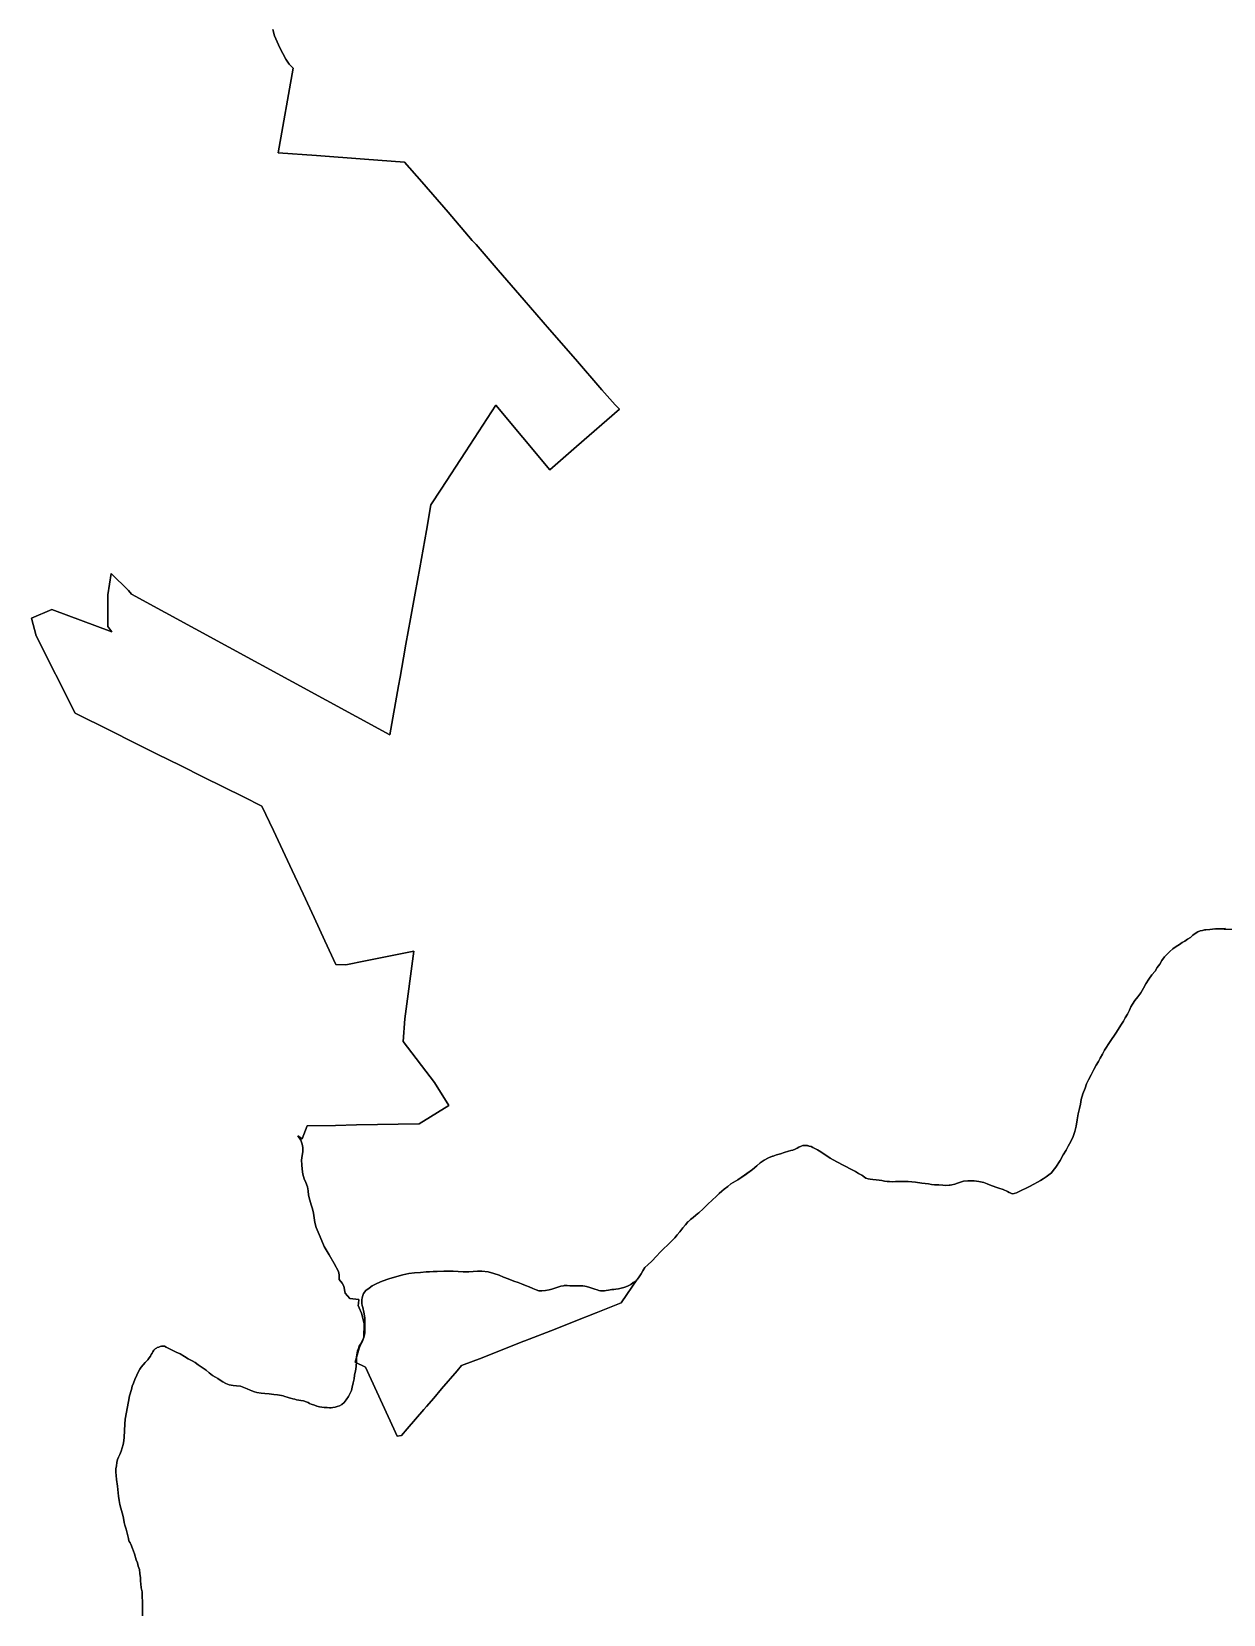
# Model space of a CAD drawing. Header units: inches. Extents: x 11258954 to 11313122, y 3645444 to 3695200.
# Drawn here: x 11275776 to 11278537, y 3664268 to 3667935 of the extents above; entities that cross this region are included whole.
import ezdxf

# ---------------------------------------------------------------- set-up
doc = ezdxf.new("R2010")
doc.units = ezdxf.units.IN
doc.header["$MEASUREMENT"] = 0
doc.layers.add('AnnexationHistory', color=183, linetype='Continuous')
doc.layers.add('ZipCode', color=108, linetype='Continuous')

msp = doc.modelspace()

# ---------------------------------------------------------------- linework, layer by layer
at = {"layer": 'AnnexationHistory'}
for points in [[(11276033, 3664263.75, 0), (11276033, 3664275.25, 0), (11276033, 3664286.75, 0), (11276033, 3664297.5, 0), (11276032, 3664308.25, 0), (11276032, 3664319.5, 0), (11276030, 3664329, 0), (11276029, 3664338, 0), (11276028, 3664344.75, 0), (11276028, 3664352.25, 0), (11276027, 3664362, 0), (11276026, 3664371.75, 0), (11276023, 3664379.5, 0), (11276021, 3664387, 0), (11276018, 3664394, 0), (11276014, 3664408, 0), (11276010, 3664420.5, 0), (11276006, 3664430.5, 0), (11276004, 3664433.25, 0), (11276002, 3664436.75, 0), (11276000, 3664441.75, 0), (11276000, 3664443.375, 0), (11275995.219, 3664464.625, 0), (11275993.25, 3664469.5, 0), (11275991.625, 3664474.5625, 0), (11275990.2815, 3664480.1875, 0), (11275988.4375, 3664490.375, 0), (11275986.969, 3664497.0625, 0), (11275982.625, 3664513.375, 0), (11275980.4065, 3664522.4375, 0), (11275978.6565, 3664531.4375, 0), (11275977.219, 3664541.125, 0), (11275974.625, 3664564.75, 0), (11275972.4375, 3664580.3125, 0), (11275971.4375, 3664589.6875, 0), (11275971.125, 3664597.25, 0), (11275971.4065, 3664604.4375, 0), (11275972.219, 3664611.9375, 0), (11275973.4375, 3664619.4375, 0), (11275975.0315, 3664626.625, 0), (11275977.0315, 3664632.125, 0), (11275979.9065, 3664638.0625, 0), (11275983.219, 3664645.4375, 0), (11275986.0315, 3664653.0625, 0), (11275988.125, 3664661.1875, 0), (11275989.4375, 3664669.5, 0), (11275990.219, 3664678.3125, 0), (11275991.5, 3664708.3125, 0), (11275992.9375, 3664720.1875, 0), (11276000, 3664760.6875, 0), (11276003, 3664773.75, 0), (11276007, 3664789, 0), (11276009, 3664796, 0), (11276012, 3664803.25, 0), (11276015, 3664812, 0), (11276020, 3664821.5, 0), (11276023, 3664829, 0), (11276027, 3664835.75, 0), (11276030, 3664840.75, 0), (11276034, 3664846, 0), (11276039, 3664851.25, 0), (11276042, 3664854.5, 0), (11276045, 3664857.5, 0), (11276048, 3664861.75, 0), (11276051, 3664866, 0), (11276053, 3664869.5, 0), (11276055, 3664873, 0), (11276057, 3664876.25, 0), (11276059, 3664879.5, 0), (11276062, 3664882.5, 0), (11276065, 3664884.25, 0), (11276067, 3664885.75, 0), (11276071, 3664887, 0), (11276074, 3664888, 0), (11276077, 3664888.75, 0), (11276080, 3664889.25, 0), (11276084, 3664888.75, 0), (11276088, 3664887, 0), (11276094, 3664884, 0), (11276103, 3664879.25, 0), (11276111, 3664875.5, 0), (11276120, 3664871, 0), (11276130, 3664865.25, 0), (11276139, 3664860, 0), (11276148, 3664855, 0), (11276155, 3664851, 0), (11276162, 3664846, 0), (11276171, 3664840, 0), (11276180, 3664833.25, 0), (11276187, 3664827.25, 0), (11276195, 3664821, 0), (11276202, 3664817, 0), (11276207, 3664813.75, 0), (11276213, 3664810.5, 0), (11276219, 3664806.5, 0), (11276226, 3664802.5, 0), (11276234, 3664799.5, 0), (11276243, 3664798, 0), (11276251, 3664797.5, 0), (11276260, 3664796, 0), (11276268, 3664793.5, 0), (11276275, 3664790.25, 0), (11276282, 3664787.25, 0), (11276286, 3664785.25, 0), (11276292, 3664783.5, 0), (11276298, 3664782, 0), (11276308, 3664780, 0), (11276316, 3664779.25, 0), (11276326, 3664778.25, 0), (11276337, 3664777.25, 0), (11276346, 3664776.25, 0), (11276355, 3664774.75, 0), (11276359, 3664773.75, 0), (11276363, 3664772.5, 0), (11276368, 3664771, 0), (11276373, 3664769.5, 0), (11276376, 3664768.5, 0), (11276381, 3664767.25, 0), (11276386, 3664766, 0), (11276390, 3664765, 0), (11276395, 3664764.25, 0), (11276400, 3664763.5, 0), (11276406, 3664762.25, 0), (11276412, 3664760.25, 0), (11276417, 3664758.5, 0), (11276420, 3664756.5, 0), (11276424, 3664755, 0), (11276431, 3664752.25, 0), (11276437, 3664750, 0), (11276443, 3664748.5, 0), (11276448, 3664747.5, 0), (11276454, 3664747, 0), (11276461, 3664746.75, 0), (11276466, 3664746.5, 0), (11276470, 3664746.5, 0), (11276474, 3664747, 0), (11276479, 3664747.75, 0), (11276484, 3664749.25, 0), (11276489, 3664751, 0), (11276495, 3664754, 0), (11276500, 3664758.5, 0), (11276505, 3664764.75, 0), (11276510, 3664772.75, 0), (11276514, 3664780, 0), (11276517, 3664786.25, 0), (11276519, 3664794.25, 0), (11276521, 3664803.75, 0), (11276523, 3664813.5, 0), (11276524, 3664822, 0), (11276524, 3664822.25, 0), (11276526, 3664831.25, 0), (11276528, 3664842, 0), (11276529, 3664853.75, 0), (11276529, 3664864, 0), (11276530, 3664873.25, 0), (11276531, 3664878.5, 0), (11276533, 3664884, 0), (11276535, 3664889, 0), (11276538, 3664893.5, 0), (11276541, 3664897.75, 0), (11276543, 3664903.25, 0), (11276546, 3664909.75, 0), (11276547, 3664915.25, 0), (11276548, 3664920, 0), (11276548, 3664925.75, 0), (11276548, 3664933, 0), (11276548, 3664941, 0), (11276548, 3664954.75, 0), (11276546, 3664967.75, 0), (11276543, 3664979, 0), (11276542, 3664983.25, 0), (11276541, 3664988, 0), (11276541, 3664994.25, 0), (11276541, 3664996.5, 0), (11276542, 3665001.25, 0), (11276543, 3665006.5, 0), (11276545, 3665011, 0), (11276550, 3665017.75, 0), (11276558, 3665023.75, 0), (11276565, 3665028.75, 0), (11276576, 3665034.5, 0), (11276588, 3665039.5, 0), (11276604, 3665044.75, 0), (11276622, 3665050.25, 0), (11276636, 3665054.5, 0), (11276650, 3665057.75, 0), (11276663, 3665059.25, 0), (11276677, 3665060, 0), (11276690, 3665061, 0), (11276698, 3665061.5, 0), (11276706, 3665062, 0), (11276716, 3665062.25, 0), (11276731, 3665062.75, 0), (11276742, 3665063, 0), (11276753, 3665062.75, 0), (11276764, 3665061.75, 0), (11276776, 3665061, 0), (11276789, 3665061, 0), (11276799, 3665062, 0), (11276809, 3665063.25, 0), (11276819, 3665063.25, 0), (11276834, 3665061, 0), (11276847, 3665057.5, 0), (11276859, 3665053.25, 0), (11276869, 3665049.25, 0), (11276880, 3665045, 0), (11276893, 3665040, 0), (11276903, 3665036.25, 0), (11276911, 3665033.5, 0), (11276920, 3665030, 0), (11276929, 3665026.25, 0), (11276937, 3665022.5, 0), (11276945, 3665019.25, 0), (11276951, 3665017.5, 0), (11276958, 3665017, 0), (11276967, 3665017.75, 0), (11276975, 3665019.5, 0), (11276981, 3665021.25, 0), (11276988, 3665023.25, 0), (11276995, 3665025.75, 0), (11277002, 3665027.75, 0), (11277008, 3665029.25, 0), (11277010, 3665029.5, 0), (11277013, 3665029.75, 0), (11277017, 3665029.75, 0), (11277023, 3665029.25, 0), (11277028, 3665028.75, 0), (11277033, 3665028.5, 0), (11277039, 3665028.5, 0), (11277046, 3665028.75, 0), (11277053, 3665028.75, 0), (11277058, 3665028.25, 0), (11277062, 3665027, 0), (11277069, 3665025.25, 0), (11277076, 3665023, 0), (11277081, 3665021.25, 0), (11277086, 3665019.5, 0), (11277090, 3665018.25, 0), (11277094, 3665017.5, 0), (11277099, 3665017, 0), (11277103, 3665017, 0), (11277107, 3665017.75, 0), (11277113, 3665019, 0), (11277120, 3665020, 0), (11277125, 3665020.5, 0), (11277130, 3665021, 0), (11277136, 3665022, 0), (11277142, 3665023.25, 0), (11277148, 3665024.75, 0), (11277153, 3665026.25, 0), (11277158, 3665028.5, 0), (11277164, 3665032, 0), (11277170, 3665036.25, 0), (11277175, 3665040, 0), (11277178, 3665042.5, 0), (11277180, 3665044, 0), (11277184, 3665050, 0), (11277188, 3665057, 0), (11277192, 3665063.75, 0), (11277197, 3665071, 0), (11277204, 3665077.75, 0), (11277213, 3665086.25, 0), (11277224, 3665097.75, 0), (11277232, 3665107, 0), (11277241, 3665115.75, 0), (11277249, 3665123.5, 0), (11277258, 3665131.75, 0), (11277266, 3665140, 0), (11277272, 3665146.75, 0), (11277278, 3665154.25, 0), (11277285, 3665163, 0), (11277291, 3665170.5, 0), (11277297, 3665177, 0), (11277303, 3665182.5, 0), (11277309, 3665187.5, 0), (11277315, 3665192.75, 0), (11277320, 3665196.5, 0), (11277322, 3665198, 0), (11277332, 3665207.25, 0), (11277342, 3665217, 0), (11277354, 3665228.25, 0), (11277362, 3665236, 0), (11277369, 3665242.5, 0), (11277375, 3665248, 0), (11277381, 3665253.25, 0), (11277389, 3665259, 0), (11277396, 3665265.25, 0), (11277412, 3665274.5, 0), (11277428, 3665285, 0), (11277446, 3665298.75, 0), (11277456, 3665306.75, 0), (11277464, 3665313.75, 0), (11277473, 3665320, 0), (11277483, 3665325.25, 0), (11277493, 3665329, 0), (11277494, 3665329.5, 0), (11277502, 3665332.25, 0), (11277511, 3665335, 0), (11277520, 3665337.75, 0), (11277530, 3665340.75, 0), (11277535, 3665342.25, 0), (11277540, 3665343.5, 0), (11277545, 3665345.5, 0), (11277545, 3665345.75, 0), (11277550, 3665348, 0), (11277554, 3665350.25, 0), (11277559, 3665352.25, 0), (11277563, 3665353.75, 0), (11277568, 3665354.25, 0), (11277574, 3665353.75, 0), (11277578, 3665352.5, 0), (11277582, 3665351.5, 0), (11277586, 3665349.5, 0), (11277597, 3665344, 0), (11277601, 3665341.5, 0), (11277614, 3665333.25, 0), (11277626, 3665325, 0), (11277642, 3665316, 0), (11277658, 3665307.5, 0), (11277677, 3665297.75, 0), (11277685, 3665293.5, 0), (11277692, 3665289.5, 0), (11277700, 3665285, 0), (11277702, 3665284, 0), (11277703, 3665282.75, 0), (11277706, 3665280.5, 0), (11277709, 3665278.75, 0), (11277714, 3665277, 0), (11277719, 3665276.25, 0), (11277725, 3665275.5, 0), (11277733, 3665274.5, 0), (11277740, 3665273.5, 0), (11277746, 3665272.75, 0), (11277752, 3665271.75, 0), (11277758, 3665271, 0), (11277764, 3665270.5, 0), (11277771, 3665270.25, 0), (11277778, 3665270.5, 0), (11277786, 3665270.75, 0), (11277794, 3665270.75, 0), (11277800, 3665270.75, 0), (11277807, 3665270.5, 0), (11277824, 3665269, 0), (11277839, 3665267, 0), (11277854, 3665265, 0), (11277861, 3665264, 0), (11277868, 3665263.25, 0), (11277878, 3665262.75, 0), (11277887, 3665262, 0), (11277894, 3665261.75, 0), (11277902, 3665262, 0), (11277904, 3665262.5, 0), (11277908, 3665263.25, 0), (11277915, 3665264.75, 0), (11277921, 3665266.75, 0), (11277928, 3665269.5, 0), (11277935, 3665271.5, 0), (11277945, 3665272.5, 0), (11277960, 3665272, 0), (11277971, 3665271, 0), (11277982, 3665268.25, 0), (11277990, 3665265.25, 0), (11277999, 3665261.5, 0), (11278006, 3665259, 0), (11278008, 3665258, 0), (11278017, 3665255, 0), (11278027, 3665252, 0), (11278037, 3665247.75, 0), (11278041, 3665245.5, 0), (11278042, 3665245, 0), (11278045, 3665243.5, 0), (11278048, 3665242, 0), (11278053, 3665242.5, 0), (11278058, 3665244.5, 0), (11278063, 3665247, 0), (11278072, 3665251, 0), (11278079, 3665254.5, 0), (11278088, 3665259, 0), (11278098, 3665264.25, 0), (11278107, 3665269, 0), (11278114, 3665273, 0), (11278120, 3665277, 0), (11278127, 3665281.5, 0), (11278133, 3665286.25, 0), (11278139, 3665291, 0), (11278143, 3665296.5, 0), (11278149, 3665304, 0), (11278159, 3665319.5, 0), (11278166, 3665332.25, 0), (11278173, 3665343, 0), (11278178, 3665352.5, 0), (11278184, 3665363.5, 0), (11278189, 3665375, 0), (11278193, 3665386.75, 0), (11278196, 3665399, 0), (11278199, 3665413.5, 0), (11278201, 3665427.75, 0), (11278204, 3665439.75, 0), (11278206, 3665449.75, 0), (11278208, 3665461, 0), (11278212, 3665474, 0), (11278217, 3665486.75, 0), (11278220, 3665496.75, 0), (11278225, 3665506.5, 0), (11278231, 3665518, 0), (11278237, 3665530, 0), (11278243, 3665540, 0), (11278248, 3665548.5, 0), (11278252, 3665556.25, 0), (11278253, 3665556.5, 0), (11278257, 3665565.5, 0), (11278262, 3665575, 0), (11278275, 3665594.75, 0), (11278288, 3665614.5, 0), (11278301, 3665635.5, 0), (11278306, 3665642.5, 0), (11278310, 3665649.75, 0), (11278315, 3665658.5, 0), (11278320, 3665667.5, 0), (11278323, 3665675.25, 0), (11278327, 3665682, 0), (11278332, 3665690, 0), (11278339, 3665698.5, 0), (11278346, 3665708.25, 0), (11278352, 3665719, 0), (11278358, 3665728.5, 0), (11278365, 3665739.5, 0), (11278372, 3665749.5, 0), (11278379, 3665758, 0), (11278384, 3665766.25, 0), (11278390, 3665774, 0), (11278395, 3665782.5, 0), (11278401, 3665791, 0), (11278407, 3665797.5, 0), (11278413, 3665803.5, 0), (11278420, 3665809.5, 0), (11278428, 3665815.25, 0), (11278436, 3665820.25, 0), (11278442, 3665824.5, 0), (11278448, 3665828, 0), (11278454, 3665832, 0), (11278461, 3665836.5, 0), (11278467, 3665841.25, 0), (11278472, 3665845.5, 0), (11278478, 3665849.25, 0), (11278484, 3665851.25, 0), (11278489, 3665852.5, 0), (11278494, 3665853.5, 0), (11278497, 3665853.75, 0), (11278506, 3665855, 0), (11278519, 3665856, 0), (11278533, 3665856.5, 0), (11278542, 3665857, 0)], [(11278542, 3665857, 0), (11278533, 3665856.5, 0), (11278519, 3665856, 0), (11278506, 3665855, 0), (11278497, 3665853.75, 0), (11278494, 3665853.5, 0), (11278489, 3665852.5, 0), (11278484, 3665851.25, 0), (11278478, 3665849.25, 0), (11278472, 3665845.5, 0), (11278467, 3665841.25, 0), (11278461, 3665836.5, 0), (11278454, 3665832, 0), (11278448, 3665828, 0), (11278442, 3665824.5, 0), (11278436, 3665820.25, 0), (11278428, 3665815.25, 0), (11278420, 3665809.5, 0), (11278413, 3665803.5, 0), (11278407, 3665797.5, 0), (11278401, 3665791, 0), (11278395, 3665782.5, 0), (11278390, 3665774, 0), (11278384, 3665766.25, 0), (11278379, 3665758, 0), (11278372, 3665749.5, 0), (11278365, 3665739.5, 0), (11278358, 3665728.5, 0), (11278352, 3665719, 0), (11278346, 3665708.25, 0), (11278339, 3665698.5, 0), (11278332, 3665690, 0), (11278327, 3665682, 0), (11278323, 3665675.25, 0), (11278320, 3665667.5, 0), (11278315, 3665658.5, 0), (11278310, 3665649.75, 0), (11278306, 3665642.5, 0), (11278301, 3665635.5, 0), (11278288, 3665614.5, 0), (11278275, 3665594.75, 0), (11278262, 3665575, 0), (11278257, 3665565.5, 0), (11278253, 3665556.5, 0), (11278252, 3665556.25, 0), (11278248, 3665548.5, 0), (11278243, 3665540, 0), (11278237, 3665530, 0), (11278231, 3665518, 0), (11278225, 3665506.5, 0), (11278220, 3665496.75, 0), (11278217, 3665486.75, 0), (11278212, 3665474, 0), (11278208, 3665461, 0), (11278206, 3665449.75, 0), (11278204, 3665439.75, 0), (11278201, 3665427.75, 0), (11278199, 3665413.5, 0), (11278196, 3665399, 0), (11278193, 3665386.75, 0), (11278189, 3665375, 0), (11278184, 3665363.5, 0), (11278178, 3665352.5, 0), (11278173, 3665343, 0), (11278166, 3665332.25, 0), (11278159, 3665319.5, 0), (11278149, 3665304, 0), (11278143, 3665296.5, 0), (11278139, 3665291, 0), (11278133, 3665286.25, 0), (11278127, 3665281.5, 0), (11278120, 3665277, 0), (11278114, 3665273, 0), (11278107, 3665269, 0), (11278098, 3665264.25, 0), (11278088, 3665259, 0), (11278079, 3665254.5, 0), (11278072, 3665251, 0), (11278063, 3665247, 0), (11278058, 3665244.5, 0), (11278053, 3665242.5, 0), (11278048, 3665242, 0), (11278045, 3665243.5, 0), (11278042, 3665245, 0), (11278041, 3665245.5, 0), (11278037, 3665247.75, 0), (11278027, 3665252, 0), (11278017, 3665255, 0), (11278008, 3665258, 0), (11278006, 3665259, 0), (11277999, 3665261.5, 0), (11277990, 3665265.25, 0), (11277982, 3665268.25, 0), (11277971, 3665271, 0), (11277960, 3665272, 0), (11277945, 3665272.5, 0), (11277935, 3665271.5, 0), (11277928, 3665269.5, 0), (11277921, 3665266.75, 0), (11277915, 3665264.75, 0), (11277908, 3665263.25, 0), (11277904, 3665262.5, 0), (11277902, 3665262, 0), (11277894, 3665261.75, 0), (11277887, 3665262, 0), (11277878, 3665262.75, 0), (11277868, 3665263.25, 0), (11277861, 3665264, 0), (11277854, 3665265, 0), (11277839, 3665267, 0), (11277824, 3665269, 0), (11277807, 3665270.5, 0), (11277800, 3665270.75, 0), (11277794, 3665270.75, 0), (11277786, 3665270.75, 0), (11277778, 3665270.5, 0), (11277771, 3665270.25, 0), (11277764, 3665270.5, 0), (11277758, 3665271, 0), (11277752, 3665271.75, 0), (11277746, 3665272.75, 0), (11277740, 3665273.5, 0), (11277733, 3665274.5, 0), (11277725, 3665275.5, 0), (11277719, 3665276.25, 0), (11277714, 3665277, 0), (11277709, 3665278.75, 0), (11277706, 3665280.5, 0), (11277703, 3665282.75, 0), (11277702, 3665284, 0), (11277700, 3665285, 0), (11277692, 3665289.5, 0), (11277685, 3665293.5, 0), (11277677, 3665297.75, 0), (11277658, 3665307.5, 0), (11277642, 3665316, 0), (11277626, 3665325, 0), (11277614, 3665333.25, 0), (11277601, 3665341.5, 0), (11277597, 3665344, 0), (11277586, 3665349.5, 0), (11277582, 3665351.5, 0), (11277578, 3665352.5, 0), (11277574, 3665353.75, 0), (11277568, 3665354.25, 0), (11277563, 3665353.75, 0), (11277559, 3665352.25, 0), (11277554, 3665350.25, 0), (11277550, 3665348, 0), (11277545, 3665345.75, 0), (11277545, 3665345.5, 0), (11277540, 3665343.5, 0), (11277535, 3665342.25, 0), (11277530, 3665340.75, 0), (11277520, 3665337.75, 0), (11277511, 3665335, 0), (11277502, 3665332.25, 0), (11277494, 3665329.5, 0), (11277493, 3665329, 0), (11277483, 3665325.25, 0), (11277473, 3665320, 0), (11277464, 3665313.75, 0), (11277456, 3665306.75, 0), (11277446, 3665298.75, 0), (11277428, 3665285, 0), (11277412, 3665274.5, 0), (11277396, 3665265.25, 0), (11277389, 3665259, 0), (11277381, 3665253.25, 0), (11277375, 3665248, 0), (11277369, 3665242.5, 0), (11277362, 3665236, 0), (11277354, 3665228.25, 0), (11277342, 3665217, 0), (11277332, 3665207.25, 0), (11277322, 3665198, 0), (11277320, 3665196.5, 0), (11277315, 3665192.75, 0), (11277309, 3665187.5, 0), (11277303, 3665182.5, 0), (11277297, 3665177, 0), (11277291, 3665170.5, 0), (11277285, 3665163, 0), (11277278, 3665154.25, 0), (11277272, 3665146.75, 0), (11277266, 3665140, 0), (11277258, 3665131.75, 0), (11277249, 3665123.5, 0), (11277241, 3665115.75, 0), (11277232, 3665107, 0), (11277224, 3665097.75, 0), (11277213, 3665086.25, 0), (11277204, 3665077.75, 0), (11277197, 3665071, 0), (11277192, 3665063.75, 0), (11277188, 3665057, 0), (11277184, 3665050, 0), (11277180, 3665044, 0), (11277178, 3665042.5, 0), (11277175, 3665040, 0), (11277170, 3665036.25, 0), (11277164, 3665032, 0), (11277158, 3665028.5, 0), (11277153, 3665026.25, 0), (11277148, 3665024.75, 0), (11277142, 3665023.25, 0), (11277136, 3665022, 0), (11277130, 3665021, 0), (11277125, 3665020.5, 0), (11277120, 3665020, 0), (11277113, 3665019, 0), (11277107, 3665017.75, 0), (11277103, 3665017, 0), (11277099, 3665017, 0), (11277094, 3665017.5, 0), (11277090, 3665018.25, 0), (11277086, 3665019.5, 0), (11277081, 3665021.25, 0), (11277076, 3665023, 0), (11277069, 3665025.25, 0), (11277062, 3665027, 0), (11277058, 3665028.25, 0), (11277053, 3665028.75, 0), (11277046, 3665028.75, 0), (11277039, 3665028.5, 0), (11277033, 3665028.5, 0), (11277028, 3665028.75, 0), (11277023, 3665029.25, 0), (11277017, 3665029.75, 0), (11277013, 3665029.75, 0), (11277010, 3665029.5, 0), (11277008, 3665029.25, 0), (11277002, 3665027.75, 0), (11276995, 3665025.75, 0), (11276988, 3665023.25, 0), (11276981, 3665021.25, 0), (11276975, 3665019.5, 0), (11276967, 3665017.75, 0), (11276958, 3665017, 0), (11276951, 3665017.5, 0), (11276945, 3665019.25, 0), (11276937, 3665022.5, 0), (11276929, 3665026.25, 0), (11276920, 3665030, 0), (11276911, 3665033.5, 0), (11276903, 3665036.25, 0), (11276893, 3665040, 0), (11276880, 3665045, 0), (11276869, 3665049.25, 0), (11276859, 3665053.25, 0), (11276847, 3665057.5, 0), (11276834, 3665061, 0), (11276819, 3665063.25, 0), (11276809, 3665063.25, 0), (11276799, 3665062, 0), (11276789, 3665061, 0), (11276776, 3665061, 0), (11276764, 3665061.75, 0), (11276753, 3665062.75, 0), (11276742, 3665063, 0), (11276731, 3665062.75, 0), (11276716, 3665062.25, 0), (11276706, 3665062, 0), (11276698, 3665061.5, 0), (11276690, 3665061, 0), (11276677, 3665060, 0), (11276663, 3665059.25, 0), (11276650, 3665057.75, 0), (11276636, 3665054.5, 0), (11276622, 3665050.25, 0), (11276604, 3665044.75, 0), (11276588, 3665039.5, 0), (11276576, 3665034.5, 0), (11276565, 3665028.75, 0), (11276558, 3665023.75, 0), (11276550, 3665017.75, 0), (11276545, 3665011, 0), (11276543, 3665006.5, 0), (11276542, 3665001.25, 0), (11276541, 3664996.5, 0), (11276541, 3664994.25, 0), (11276541, 3664988, 0), (11276542, 3664983.25, 0), (11276543, 3664979, 0), (11276546, 3664967.75, 0), (11276548, 3664954.75, 0), (11276548, 3664941, 0), (11276548, 3664933, 0), (11276548, 3664925.75, 0), (11276548, 3664920, 0), (11276547, 3664915.25, 0), (11276546, 3664909.75, 0), (11276543, 3664903.25, 0), (11276541, 3664897.75, 0), (11276538, 3664893.5, 0), (11276535, 3664889, 0), (11276533, 3664884, 0), (11276531, 3664878.5, 0), (11276530, 3664873.25, 0), (11276529, 3664864, 0), (11276529, 3664853.75, 0), (11276528, 3664842, 0), (11276526, 3664831.25, 0), (11276524, 3664822.25, 0), (11276524, 3664822, 0), (11276523, 3664813.5, 0), (11276521, 3664803.75, 0), (11276519, 3664794.25, 0), (11276517, 3664786.25, 0), (11276514, 3664780, 0), (11276510, 3664772.75, 0), (11276505, 3664764.75, 0), (11276500, 3664758.5, 0), (11276495, 3664754, 0), (11276489, 3664751, 0), (11276484, 3664749.25, 0), (11276479, 3664747.75, 0), (11276474, 3664747, 0), (11276470, 3664746.5, 0), (11276466, 3664746.5, 0), (11276461, 3664746.75, 0), (11276454, 3664747, 0), (11276448, 3664747.5, 0), (11276443, 3664748.5, 0), (11276437, 3664750, 0), (11276431, 3664752.25, 0), (11276424, 3664755, 0), (11276420, 3664756.5, 0), (11276417, 3664758.5, 0), (11276412, 3664760.25, 0), (11276406, 3664762.25, 0), (11276400, 3664763.5, 0), (11276395, 3664764.25, 0), (11276390, 3664765, 0), (11276386, 3664766, 0), (11276381, 3664767.25, 0), (11276376, 3664768.5, 0), (11276373, 3664769.5, 0), (11276368, 3664771, 0), (11276363, 3664772.5, 0), (11276359, 3664773.75, 0), (11276355, 3664774.75, 0), (11276346, 3664776.25, 0), (11276337, 3664777.25, 0), (11276326, 3664778.25, 0), (11276316, 3664779.25, 0), (11276308, 3664780, 0), (11276298, 3664782, 0), (11276292, 3664783.5, 0), (11276286, 3664785.25, 0), (11276282, 3664787.25, 0), (11276275, 3664790.25, 0), (11276268, 3664793.5, 0), (11276260, 3664796, 0), (11276251, 3664797.5, 0), (11276243, 3664798, 0), (11276234, 3664799.5, 0), (11276226, 3664802.5, 0), (11276219, 3664806.5, 0), (11276213, 3664810.5, 0), (11276207, 3664813.75, 0), (11276202, 3664817, 0), (11276195, 3664821, 0), (11276187, 3664827.25, 0), (11276180, 3664833.25, 0), (11276171, 3664840, 0), (11276162, 3664846, 0), (11276155, 3664851, 0), (11276148, 3664855, 0), (11276139, 3664860, 0), (11276130, 3664865.25, 0), (11276120, 3664871, 0), (11276111, 3664875.5, 0), (11276103, 3664879.25, 0), (11276094, 3664884, 0), (11276088, 3664887, 0), (11276084, 3664888.75, 0), (11276080, 3664889.25, 0), (11276077, 3664888.75, 0), (11276074, 3664888, 0), (11276071, 3664887, 0), (11276067, 3664885.75, 0), (11276065, 3664884.25, 0), (11276062, 3664882.5, 0), (11276059, 3664879.5, 0), (11276057, 3664876.25, 0), (11276055, 3664873, 0), (11276053, 3664869.5, 0), (11276051, 3664866, 0), (11276048, 3664861.75, 0), (11276045, 3664857.5, 0), (11276042, 3664854.5, 0), (11276039, 3664851.25, 0), (11276034, 3664846, 0), (11276030, 3664840.75, 0), (11276027, 3664835.75, 0), (11276023, 3664829, 0), (11276020, 3664821.5, 0), (11276015, 3664812, 0), (11276012, 3664803.25, 0), (11276009, 3664796, 0), (11276007, 3664789, 0), (11276003, 3664773.75, 0), (11276000, 3664760.6875, 0), (11275992.9375, 3664720.1875, 0), (11275991.5, 3664708.3125, 0), (11275990.219, 3664678.3125, 0), (11275989.4375, 3664669.5, 0), (11275988.125, 3664661.1875, 0), (11275986.0315, 3664653.0625, 0), (11275983.219, 3664645.4375, 0), (11275979.9065, 3664638.0625, 0), (11275977.0315, 3664632.125, 0), (11275975.0315, 3664626.625, 0), (11275973.4375, 3664619.4375, 0), (11275972.219, 3664611.9375, 0), (11275971.4065, 3664604.4375, 0), (11275971.125, 3664597.25, 0), (11275971.4375, 3664589.6875, 0), (11275972.4375, 3664580.3125, 0), (11275974.625, 3664564.75, 0), (11275977.219, 3664541.125, 0), (11275978.6565, 3664531.4375, 0), (11275980.4065, 3664522.4375, 0), (11275982.625, 3664513.375, 0), (11275986.969, 3664497.0625, 0), (11275988.4375, 3664490.375, 0), (11275990.2815, 3664480.1875, 0), (11275991.625, 3664474.5625, 0), (11275993.25, 3664469.5, 0), (11275995.219, 3664464.625, 0), (11276000, 3664443.375, 0), (11276000, 3664441.75, 0), (11276002, 3664436.75, 0), (11276004, 3664433.25, 0), (11276006, 3664430.5, 0), (11276010, 3664420.5, 0), (11276014, 3664408, 0), (11276018, 3664394, 0), (11276021, 3664387, 0), (11276023, 3664379.5, 0), (11276026, 3664371.75, 0), (11276027, 3664362, 0), (11276028, 3664352.25, 0), (11276028, 3664344.75, 0), (11276029, 3664338, 0), (11276030, 3664329, 0), (11276032, 3664319.5, 0), (11276032, 3664308.25, 0), (11276033, 3664297.5, 0), (11276033, 3664286.75, 0), (11276033, 3664275.25, 0), (11276033, 3664263.75, 0)]]:
    msp.add_polyline3d(points, dxfattribs=at)
at = {"layer": 'ZipCode'}
for points in [[(11276335, 3667940, 0), (11276339, 3667925.75, 0), (11276345, 3667911.75, 0), (11276351, 3667898, 0), (11276358, 3667884.75, 0), (11276365, 3667871.75, 0), (11276373, 3667859.75, 0), (11276382, 3667850.5, 0), (11276347, 3667654.5, 0), (11276436, 3667648, 0), (11276547, 3667639.75, 0), (11276640, 3667633, 0), (11276680, 3667587, 0), (11276741, 3667516.75, 0), (11276797, 3667451.5, 0), (11276806, 3667442, 0), (11276857, 3667382.5, 0), (11276917, 3667313.25, 0), (11276976, 3667245, 0), (11277036, 3667176.5, 0), (11277097, 3667105, 0), (11277128, 3667070.5, 0), (11277138.414, 3667060.6105, 0), (11277038.784, 3666973.9805, 0), (11277001.0465, 3666941.1675, 0), (11276976.9545, 3666920.219, 0), (11276851.9015, 3667069.841, 0), (11276781.1625, 3666961.261, 0), (11276725.087, 3666875.188, 0), (11276701.2425, 3666838.5885, 0), (11276690.573, 3666779.162, 0), (11276675.128, 3666693.1385, 0), (11276664.4985, 3666633.9355, 0), (11276653.869, 3666574.732, 0), (11276643.2395, 3666515.5285, 0), (11276637.6285, 3666484.2775, 0), (11276629.5135, 3666439.0795, 0), (11276626.035, 3666419.7055, 0), (11276605.642, 3666306.1225, 0), (11276007.657, 3666632.098, 0), (11276000, 3666639.904, 0), (11275960.473, 3666679.282, 0), (11275952.4805, 3666630.158, 0), (11275952.387, 3666557.218, 0), (11275961.878, 3666544.3465, 0), (11275822.5625, 3666596.507, 0), (11275775.97, 3666576.264, 0), (11275786.2415, 3666534.957, 0), (11275876.522, 3666355.9025, 0), (11275959.3665, 3666314.7105, 0), (11276013.0915, 3666287.997, 0), (11276066.8165, 3666261.284, 0), (11276120.542, 3666234.5705, 0), (11276174.267, 3666207.8575, 0), (11276267.015, 3666161.7415, 0), (11276309.6725, 3666140.531, 0), (11276336.0205, 3666084.187, 0), (11276379.449, 3665991.3195, 0), (11276404.865, 3665936.969, 0), (11276430.2815, 3665882.618, 0), (11276455.698, 3665828.267, 0), (11276481.1145, 3665773.9165, 0), (11276503.6165, 3665773.0155, 0), (11276549.518, 3665782.141, 0), (11276661.6145, 3665804.426, 0), (11276640.6585, 3665647.5495, 0), (11276636.461, 3665594.9555, 0), (11276709.0855, 3665500.0565, 0), (11276742.629, 3665446.5635, 0), (11276673.5585, 3665404.1565, 0), (11276528.89, 3665401.6545, 0), (11276480.1095, 3665400.8105, 0), (11276414.217, 3665399.671, 0), (11276403.053, 3665369.682, 0), (11276393.102, 3665376.3785, 0), (11276400.075, 3665366.775, 0), (11276402.625, 3665357.5, 0), (11276404.575, 3665349.4, 0), (11276404.625, 3665339.2, 0), (11276402.825, 3665330.65, 0), (11276401.325, 3665320.125, 0), (11276401.95, 3665309.55, 0), (11276402.925, 3665299.225, 0), (11276404.35, 3665288, 0), (11276407.575, 3665277.025, 0), (11276411.675, 3665268.2, 0), (11276415.075, 3665258.3, 0), (11276416.45, 3665248.975, 0), (11276417.25, 3665238.925, 0), (11276420.8, 3665227.275, 0), (11276423.55, 3665216.375, 0), (11276426.725, 3665207.675, 0), (11276428.975, 3665197.475, 0), (11276430.575, 3665186.35, 0), (11276432.45, 3665175.275, 0), (11276435.6, 3665164.4, 0), (11276444.65, 3665142.05, 0), (11276454.15, 3665119.975, 0), (11276465.625, 3665100.45, 0), (11276476.575, 3665080.85, 0), (11276487, 3665062.05, 0), (11276488.625, 3665054.15, 0), (11276488.5, 3665043.475, 0), (11276495.3, 3665035.1, 0), (11276499.3, 3665027.95, 0), (11276502.475, 3665011.825, 0), (11276513.5, 3664999.45, 0), (11276534.2585, 3664997.325, 0), (11276533.027, 3664987.793, 0), (11276532.45, 3664983.325, 0), (11276534.6, 3664977.65, 0), (11276540.425, 3664965.25, 0), (11276546.575, 3664941.6, 0), (11276545.375, 3664909.275, 0), (11276540.6505, 3664897.9115, 0), (11276534.95, 3664884.2, 0), (11276525.825, 3664852.075, 0), (11276549.4775, 3664840.254, 0), (11276615.1685, 3664697.1075, 0), (11276622.8555, 3664680.357, 0), (11276632.7335, 3664682.314, 0), (11276645.9035, 3664697.824, 0), (11276685.088, 3664741.952, 0), (11276691.1775, 3664749.1035, 0), (11276707.6125, 3664768.4055, 0), (11276726, 3664790, 0), (11276761.5955, 3664831.7865, 0), (11276772, 3664844, 0), (11276820, 3664862.25, 0), (11276914, 3664899.5, 0), (11276918.587, 3664901.289, 0), (11276989, 3664928.75, 0), (11277037, 3664947.5, 0), (11277084, 3664966, 0), (11277142, 3664989.5, 0), (11277155.144, 3665008.8505, 0), (11277178, 3665042.5, 0), (11277180, 3665044, 0), (11277184, 3665050, 0), (11277188, 3665057, 0), (11277192, 3665063.75, 0), (11277197, 3665071, 0), (11277204, 3665077.75, 0), (11277213, 3665086.25, 0), (11277224, 3665097.75, 0), (11277232, 3665107, 0), (11277241, 3665115.75, 0), (11277249, 3665123.5, 0), (11277258, 3665131.75, 0), (11277266, 3665140, 0), (11277272, 3665146.75, 0), (11277278, 3665154.25, 0), (11277285, 3665163, 0), (11277291, 3665170.5, 0), (11277296.832, 3665176.818, 0), (11277297, 3665177, 0), (11277303, 3665182.5, 0), (11277309, 3665187.5, 0), (11277315, 3665192.75, 0), (11277320, 3665196.5, 0), (11277322, 3665198, 0), (11277332, 3665207.25, 0), (11277342, 3665217, 0), (11277354, 3665228.25, 0), (11277362, 3665236, 0), (11277369, 3665242.5, 0), (11277375, 3665248, 0), (11277381, 3665253.25, 0), (11277389, 3665259, 0), (11277396, 3665265.25, 0), (11277412, 3665274.5, 0), (11277422.605, 3665281.4595, 0), (11277428.7535, 3665285.5755, 0), (11277446, 3665298.75, 0), (11277456, 3665306.75, 0), (11277464, 3665313.75, 0), (11277473, 3665320, 0), (11277483, 3665325.25, 0), (11277493, 3665329, 0), (11277494, 3665329.5, 0), (11277502, 3665332.25, 0), (11277511, 3665335, 0), (11277520, 3665337.75, 0), (11277530, 3665340.75, 0), (11277535, 3665342.25, 0), (11277540, 3665343.5, 0), (11277545.032, 3665345.513, 0), (11277550, 3665348, 0), (11277554, 3665350.25, 0), (11277559, 3665352.25, 0), (11277563, 3665353.75, 0), (11277568, 3665354.25, 0), (11277574, 3665353.75, 0), (11277574.421, 3665353.6185, 0), (11277576.0685, 3665353.1035, 0), (11277578, 3665352.5, 0), (11277582, 3665351.5, 0), (11277586, 3665349.5, 0), (11277597, 3665344, 0), (11277601, 3665341.5, 0), (11277614, 3665333.25, 0), (11277626, 3665325, 0), (11277642, 3665316, 0), (11277658, 3665307.5, 0), (11277677, 3665297.75, 0), (11277685, 3665293.5, 0), (11277692, 3665289.5, 0), (11277700, 3665285, 0), (11277702, 3665284, 0), (11277703, 3665282.75, 0), (11277706, 3665280.5, 0), (11277709, 3665278.75, 0), (11277714, 3665277, 0), (11277719, 3665276.25, 0), (11277725, 3665275.5, 0), (11277733, 3665274.5, 0), (11277740, 3665273.5, 0), (11277746, 3665272.75, 0), (11277752, 3665271.75, 0), (11277758, 3665271, 0), (11277764, 3665270.5, 0), (11277771, 3665270.25, 0), (11277778, 3665270.5, 0), (11277786, 3665270.75, 0), (11277794, 3665270.75, 0), (11277800, 3665270.75, 0), (11277807, 3665270.5, 0), (11277824, 3665269, 0), (11277839, 3665267, 0), (11277854, 3665265, 0), (11277861, 3665264, 0), (11277868, 3665263.25, 0), (11277878, 3665262.75, 0), (11277887, 3665262, 0), (11277894, 3665261.75, 0), (11277902, 3665262, 0), (11277904, 3665262.5, 0), (11277908, 3665263.25, 0), (11277915, 3665264.75, 0), (11277921, 3665266.75, 0), (11277928, 3665269.5, 0), (11277935, 3665271.5, 0), (11277945, 3665272.5, 0), (11277957.043, 3665272.0985, 0), (11277960, 3665272, 0), (11277971, 3665271, 0), (11277982, 3665268.25, 0), (11277990, 3665265.25, 0), (11277999, 3665261.5, 0), (11278006, 3665259, 0), (11278008, 3665258, 0), (11278017, 3665255, 0), (11278027, 3665252, 0), (11278037, 3665247.75, 0), (11278041, 3665245.5, 0), (11278042, 3665245, 0), (11278045, 3665243.5, 0), (11278048, 3665242, 0), (11278053, 3665242.5, 0), (11278058, 3665244.5, 0), (11278063, 3665247, 0), (11278072, 3665251, 0), (11278079, 3665254.5, 0), (11278088, 3665259, 0), (11278098, 3665264.25, 0), (11278107, 3665269, 0), (11278114, 3665273, 0), (11278120, 3665277, 0), (11278127, 3665281.5, 0), (11278133, 3665286.25, 0), (11278139, 3665291, 0), (11278143, 3665296.5, 0), (11278149, 3665304, 0), (11278159, 3665319.5, 0), (11278166, 3665332.25, 0), (11278173, 3665343, 0), (11278178, 3665352.5, 0), (11278184, 3665363.5, 0), (11278189, 3665375, 0), (11278193, 3665386.75, 0), (11278196, 3665399, 0), (11278199, 3665413.5, 0), (11278201, 3665427.75, 0), (11278204, 3665439.75, 0), (11278206, 3665449.75, 0), (11278208, 3665461, 0), (11278212, 3665474, 0), (11278217, 3665486.75, 0), (11278220, 3665496.75, 0), (11278225, 3665506.5, 0), (11278231, 3665518, 0), (11278237, 3665530, 0), (11278243, 3665540, 0), (11278248, 3665548.5, 0), (11278252, 3665556.25, 0), (11278257, 3665565.5, 0), (11278258.7445, 3665568.8145, 0), (11278260.372, 3665571.907, 0), (11278262, 3665575, 0), (11278275, 3665594.75, 0), (11278288, 3665614.5, 0), (11278301, 3665635.5, 0), (11278304.663, 3665640.628, 0), (11278305.154, 3665641.3155, 0), (11278306, 3665642.5, 0), (11278310, 3665649.75, 0), (11278315, 3665658.5, 0), (11278320, 3665667.5, 0), (11278323, 3665675.25, 0), (11278327, 3665682, 0), (11278332, 3665690, 0), (11278339, 3665698.5, 0), (11278346, 3665708.25, 0), (11278352, 3665719, 0), (11278358, 3665728.5, 0), (11278365, 3665739.5, 0), (11278372, 3665749.5, 0), (11278379, 3665758, 0), (11278384, 3665766.25, 0), (11278390, 3665774, 0), (11278395, 3665782.5, 0), (11278401, 3665791, 0), (11278407, 3665797.5, 0), (11278413, 3665803.5, 0), (11278420, 3665809.5, 0), (11278428, 3665815.25, 0), (11278436, 3665820.25, 0), (11278442, 3665824.5, 0), (11278448, 3665828, 0), (11278454, 3665832, 0), (11278461, 3665836.5, 0), (11278467, 3665841.25, 0), (11278472, 3665845.5, 0), (11278478, 3665849.25, 0), (11278484, 3665851.25, 0), (11278489, 3665852.5, 0), (11278494, 3665853.5, 0), (11278497, 3665853.75, 0), (11278506, 3665855, 0), (11278517.292, 3665855.8685, 0), (11278560, 3665854.5, 0)], [(11278560, 3665854.5, 0), (11278517.292, 3665855.8685, 0), (11278506, 3665855, 0), (11278497, 3665853.75, 0), (11278494, 3665853.5, 0), (11278489, 3665852.5, 0), (11278484, 3665851.25, 0), (11278478, 3665849.25, 0), (11278472, 3665845.5, 0), (11278467, 3665841.25, 0), (11278461, 3665836.5, 0), (11278454, 3665832, 0), (11278448, 3665828, 0), (11278442, 3665824.5, 0), (11278436, 3665820.25, 0), (11278428, 3665815.25, 0), (11278420, 3665809.5, 0), (11278413, 3665803.5, 0), (11278407, 3665797.5, 0), (11278401, 3665791, 0), (11278395, 3665782.5, 0), (11278390, 3665774, 0), (11278384, 3665766.25, 0), (11278379, 3665758, 0), (11278372, 3665749.5, 0), (11278365, 3665739.5, 0), (11278358, 3665728.5, 0), (11278352, 3665719, 0), (11278346, 3665708.25, 0), (11278339, 3665698.5, 0), (11278332, 3665690, 0), (11278327, 3665682, 0), (11278323, 3665675.25, 0), (11278320, 3665667.5, 0), (11278315, 3665658.5, 0), (11278310, 3665649.75, 0), (11278306, 3665642.5, 0), (11278305.154, 3665641.3155, 0), (11278304.663, 3665640.628, 0), (11278301, 3665635.5, 0), (11278288, 3665614.5, 0), (11278275, 3665594.75, 0), (11278262, 3665575, 0), (11278260.372, 3665571.907, 0), (11278258.7445, 3665568.8145, 0), (11278257, 3665565.5, 0), (11278252, 3665556.25, 0), (11278248, 3665548.5, 0), (11278243, 3665540, 0), (11278237, 3665530, 0), (11278231, 3665518, 0), (11278225, 3665506.5, 0), (11278220, 3665496.75, 0), (11278217, 3665486.75, 0), (11278212, 3665474, 0), (11278208, 3665461, 0), (11278206, 3665449.75, 0), (11278204, 3665439.75, 0), (11278201, 3665427.75, 0), (11278199, 3665413.5, 0), (11278196, 3665399, 0), (11278193, 3665386.75, 0), (11278189, 3665375, 0), (11278184, 3665363.5, 0), (11278178, 3665352.5, 0), (11278173, 3665343, 0), (11278166, 3665332.25, 0), (11278159, 3665319.5, 0), (11278149, 3665304, 0), (11278143, 3665296.5, 0), (11278139, 3665291, 0), (11278133, 3665286.25, 0), (11278127, 3665281.5, 0), (11278120, 3665277, 0), (11278114, 3665273, 0), (11278107, 3665269, 0), (11278098, 3665264.25, 0), (11278088, 3665259, 0), (11278079, 3665254.5, 0), (11278072, 3665251, 0), (11278063, 3665247, 0), (11278058, 3665244.5, 0), (11278053, 3665242.5, 0), (11278048, 3665242, 0), (11278045, 3665243.5, 0), (11278042, 3665245, 0), (11278041, 3665245.5, 0), (11278037, 3665247.75, 0), (11278027, 3665252, 0), (11278017, 3665255, 0), (11278008, 3665258, 0), (11278006, 3665259, 0), (11277999, 3665261.5, 0), (11277990, 3665265.25, 0), (11277982, 3665268.25, 0), (11277971, 3665271, 0), (11277960, 3665272, 0), (11277957.043, 3665272.0985, 0), (11277945, 3665272.5, 0), (11277935, 3665271.5, 0), (11277928, 3665269.5, 0), (11277921, 3665266.75, 0), (11277915, 3665264.75, 0), (11277908, 3665263.25, 0), (11277904, 3665262.5, 0), (11277902, 3665262, 0), (11277894, 3665261.75, 0), (11277887, 3665262, 0), (11277878, 3665262.75, 0), (11277868, 3665263.25, 0), (11277861, 3665264, 0), (11277854, 3665265, 0), (11277839, 3665267, 0), (11277824, 3665269, 0), (11277807, 3665270.5, 0), (11277800, 3665270.75, 0), (11277794, 3665270.75, 0), (11277786, 3665270.75, 0), (11277778, 3665270.5, 0), (11277771, 3665270.25, 0), (11277764, 3665270.5, 0), (11277758, 3665271, 0), (11277752, 3665271.75, 0), (11277746, 3665272.75, 0), (11277740, 3665273.5, 0), (11277733, 3665274.5, 0), (11277725, 3665275.5, 0), (11277719, 3665276.25, 0), (11277714, 3665277, 0), (11277709, 3665278.75, 0), (11277706, 3665280.5, 0), (11277703, 3665282.75, 0), (11277702, 3665284, 0), (11277700, 3665285, 0), (11277692, 3665289.5, 0), (11277685, 3665293.5, 0), (11277677, 3665297.75, 0), (11277658, 3665307.5, 0), (11277642, 3665316, 0), (11277626, 3665325, 0), (11277614, 3665333.25, 0), (11277601, 3665341.5, 0), (11277597, 3665344, 0), (11277586, 3665349.5, 0), (11277582, 3665351.5, 0), (11277578, 3665352.5, 0), (11277576.0685, 3665353.1035, 0), (11277574.421, 3665353.6185, 0), (11277574, 3665353.75, 0), (11277568, 3665354.25, 0), (11277563, 3665353.75, 0), (11277559, 3665352.25, 0), (11277554, 3665350.25, 0), (11277550, 3665348, 0), (11277545.032, 3665345.513, 0), (11277540, 3665343.5, 0), (11277535, 3665342.25, 0), (11277530, 3665340.75, 0), (11277520, 3665337.75, 0), (11277511, 3665335, 0), (11277502, 3665332.25, 0), (11277494, 3665329.5, 0), (11277493, 3665329, 0), (11277483, 3665325.25, 0), (11277473, 3665320, 0), (11277464, 3665313.75, 0), (11277456, 3665306.75, 0), (11277446, 3665298.75, 0), (11277428.7535, 3665285.5755, 0), (11277422.605, 3665281.4595, 0), (11277412, 3665274.5, 0), (11277396, 3665265.25, 0), (11277389, 3665259, 0), (11277381, 3665253.25, 0), (11277375, 3665248, 0), (11277369, 3665242.5, 0), (11277362, 3665236, 0), (11277354, 3665228.25, 0), (11277342, 3665217, 0), (11277332, 3665207.25, 0), (11277322, 3665198, 0), (11277320, 3665196.5, 0), (11277315, 3665192.75, 0), (11277309, 3665187.5, 0), (11277303, 3665182.5, 0), (11277297, 3665177, 0), (11277296.832, 3665176.818, 0), (11277291, 3665170.5, 0), (11277285, 3665163, 0), (11277278, 3665154.25, 0), (11277272, 3665146.75, 0), (11277266, 3665140, 0), (11277258, 3665131.75, 0), (11277249, 3665123.5, 0), (11277241, 3665115.75, 0), (11277232, 3665107, 0), (11277224, 3665097.75, 0), (11277213, 3665086.25, 0), (11277204, 3665077.75, 0), (11277197, 3665071, 0), (11277192, 3665063.75, 0), (11277188, 3665057, 0), (11277184, 3665050, 0), (11277180, 3665044, 0), (11277178, 3665042.5, 0), (11277155.144, 3665008.8505, 0), (11277142, 3664989.5, 0), (11277084, 3664966, 0), (11277037, 3664947.5, 0), (11276989, 3664928.75, 0), (11276918.587, 3664901.289, 0), (11276914, 3664899.5, 0), (11276820, 3664862.25, 0), (11276772, 3664844, 0), (11276761.5955, 3664831.7865, 0), (11276726, 3664790, 0), (11276707.6125, 3664768.4055, 0), (11276691.1775, 3664749.1035, 0), (11276685.088, 3664741.952, 0), (11276645.9035, 3664697.824, 0), (11276632.7335, 3664682.314, 0), (11276622.8555, 3664680.357, 0), (11276615.1685, 3664697.1075, 0), (11276549.4775, 3664840.254, 0), (11276525.825, 3664852.075, 0), (11276534.95, 3664884.2, 0), (11276540.6505, 3664897.9115, 0), (11276545.375, 3664909.275, 0), (11276546.575, 3664941.6, 0), (11276540.425, 3664965.25, 0), (11276534.6, 3664977.65, 0), (11276532.45, 3664983.325, 0), (11276533.027, 3664987.793, 0), (11276534.2585, 3664997.325, 0), (11276513.5, 3664999.45, 0), (11276502.475, 3665011.825, 0), (11276499.3, 3665027.95, 0), (11276495.3, 3665035.1, 0), (11276488.5, 3665043.475, 0), (11276488.625, 3665054.15, 0), (11276487, 3665062.05, 0), (11276476.575, 3665080.85, 0), (11276465.625, 3665100.45, 0), (11276454.15, 3665119.975, 0), (11276444.65, 3665142.05, 0), (11276435.6, 3665164.4, 0), (11276432.45, 3665175.275, 0), (11276430.575, 3665186.35, 0), (11276428.975, 3665197.475, 0), (11276426.725, 3665207.675, 0), (11276423.55, 3665216.375, 0), (11276420.8, 3665227.275, 0), (11276417.25, 3665238.925, 0), (11276416.45, 3665248.975, 0), (11276415.075, 3665258.3, 0), (11276411.675, 3665268.2, 0), (11276407.575, 3665277.025, 0), (11276404.35, 3665288, 0), (11276402.925, 3665299.225, 0), (11276401.95, 3665309.55, 0), (11276401.325, 3665320.125, 0), (11276402.825, 3665330.65, 0), (11276404.625, 3665339.2, 0), (11276404.575, 3665349.4, 0), (11276402.625, 3665357.5, 0), (11276400.075, 3665366.775, 0), (11276393.102, 3665376.3785, 0), (11276403.053, 3665369.682, 0), (11276414.217, 3665399.671, 0), (11276480.1095, 3665400.8105, 0), (11276528.89, 3665401.6545, 0), (11276673.5585, 3665404.1565, 0), (11276742.629, 3665446.5635, 0), (11276709.0855, 3665500.0565, 0), (11276636.461, 3665594.9555, 0), (11276640.6585, 3665647.5495, 0), (11276661.6145, 3665804.426, 0), (11276549.518, 3665782.141, 0), (11276503.6165, 3665773.0155, 0), (11276481.1145, 3665773.9165, 0), (11276455.698, 3665828.267, 0), (11276430.2815, 3665882.618, 0), (11276404.865, 3665936.969, 0), (11276379.449, 3665991.3195, 0), (11276336.0205, 3666084.187, 0), (11276309.6725, 3666140.531, 0), (11276267.015, 3666161.7415, 0), (11276174.267, 3666207.8575, 0), (11276120.542, 3666234.5705, 0), (11276066.8165, 3666261.284, 0), (11276013.0915, 3666287.997, 0), (11275959.3665, 3666314.7105, 0), (11275876.522, 3666355.9025, 0), (11275786.2415, 3666534.957, 0), (11275775.97, 3666576.264, 0), (11275822.5625, 3666596.507, 0), (11275961.878, 3666544.3465, 0), (11275952.387, 3666557.218, 0), (11275952.4805, 3666630.158, 0), (11275960.473, 3666679.282, 0), (11276000, 3666639.904, 0), (11276007.657, 3666632.098, 0), (11276605.642, 3666306.1225, 0), (11276626.035, 3666419.7055, 0), (11276629.5135, 3666439.0795, 0), (11276637.6285, 3666484.2775, 0), (11276643.2395, 3666515.5285, 0), (11276653.869, 3666574.732, 0), (11276664.4985, 3666633.9355, 0), (11276675.128, 3666693.1385, 0), (11276690.573, 3666779.162, 0), (11276701.2425, 3666838.5885, 0), (11276725.087, 3666875.188, 0), (11276781.1625, 3666961.261, 0), (11276851.9015, 3667069.841, 0), (11276976.9545, 3666920.219, 0), (11277001.0465, 3666941.1675, 0), (11277038.784, 3666973.9805, 0), (11277138.414, 3667060.6105, 0), (11277128, 3667070.5, 0), (11277097, 3667105, 0), (11277036, 3667176.5, 0), (11276976, 3667245, 0), (11276917, 3667313.25, 0), (11276857, 3667382.5, 0), (11276806, 3667442, 0), (11276797, 3667451.5, 0), (11276741, 3667516.75, 0), (11276680, 3667587, 0), (11276640, 3667633, 0), (11276547, 3667639.75, 0), (11276436, 3667648, 0), (11276347, 3667654.5, 0), (11276382, 3667850.5, 0), (11276373, 3667859.75, 0), (11276365, 3667871.75, 0), (11276358, 3667884.75, 0), (11276351, 3667898, 0), (11276345, 3667911.75, 0), (11276339, 3667925.75, 0), (11276335, 3667940, 0)]]:
    msp.add_polyline3d(points, dxfattribs=at)

doc.saveas('drawing.dxf')
